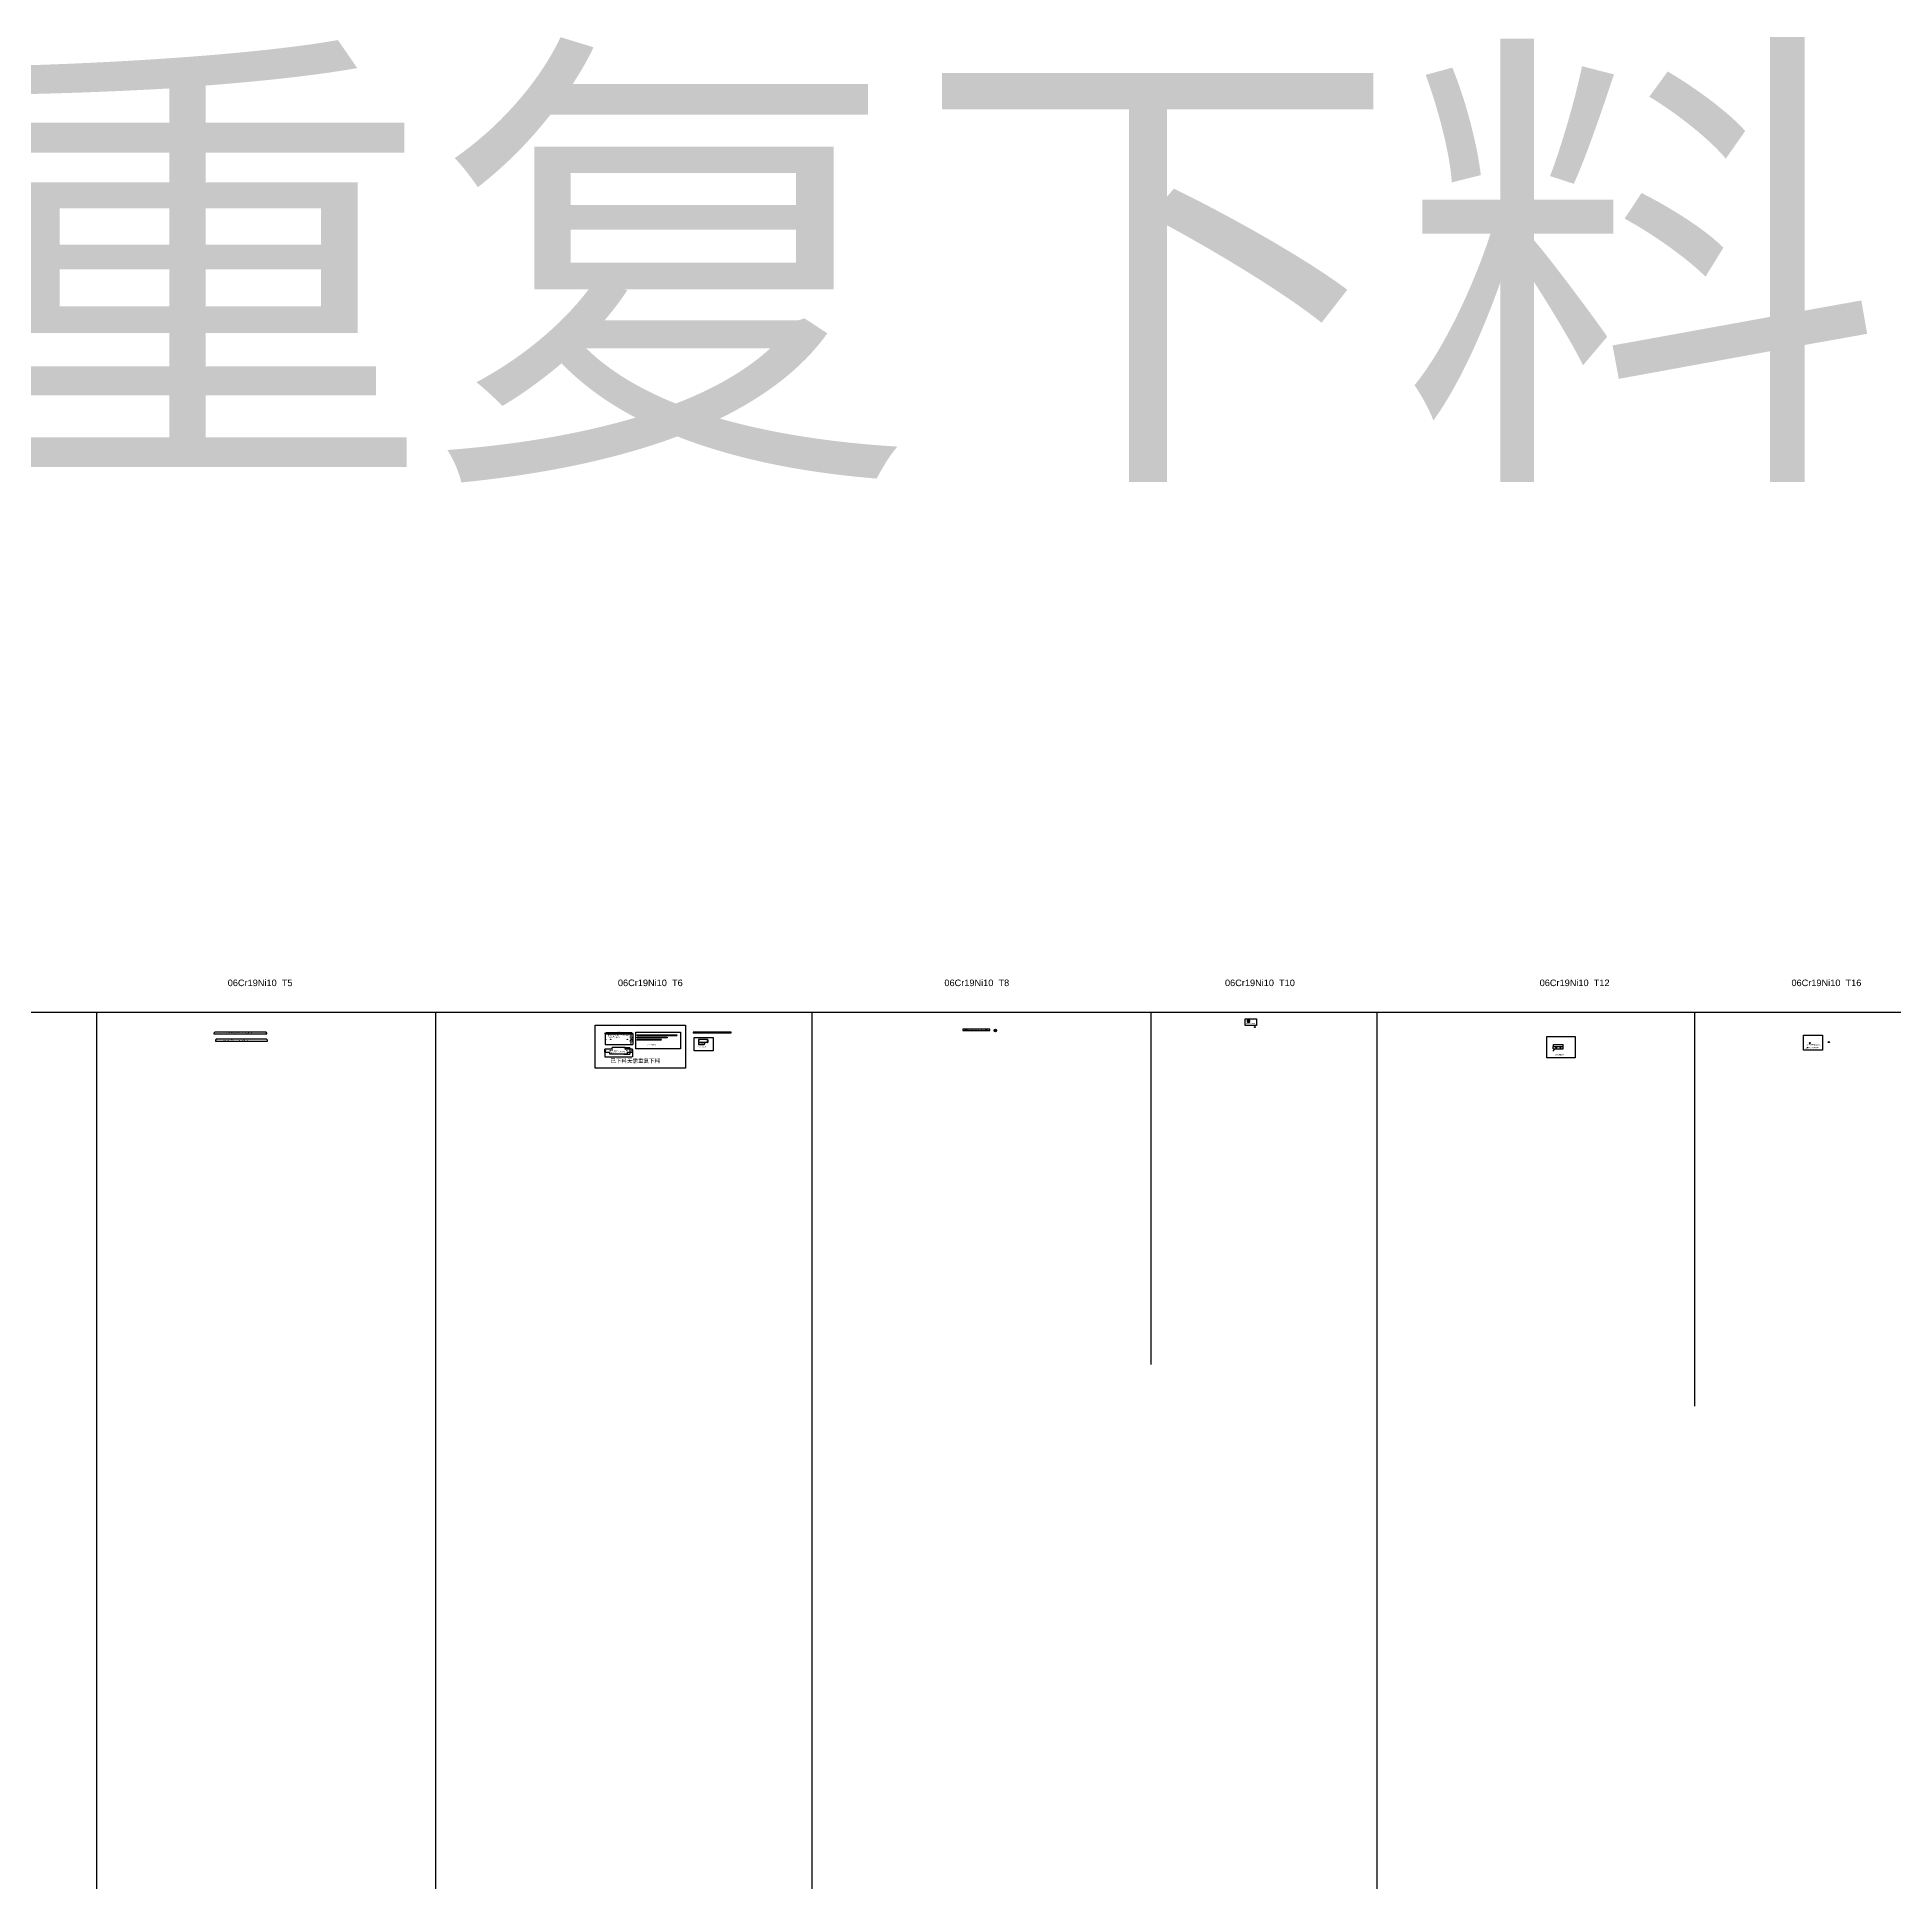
# Model space of a CAD drawing. Extents: x -6447 to 149024, y 3090 to 46524.
# Drawn here: x 71103 to 113501, y 4256 to 46524 of the extents above; entities that cross this region are included whole.
import ezdxf

# ---------------------------------------------------------------- set-up
doc = ezdxf.new("R2010")
doc.units = 0
doc.linetypes.add('CENTERX2', pattern=[20.32, 12.7, -2.54, 2.54, -2.54])
doc.layers.get('0').update_dxf_attribs({"linetype": 'CONTINUOUS'})
doc.layers.get('DEFPOINTS').update_dxf_attribs({"linetype": 'CONTINUOUS'})
doc.layers.add('标注层', color=1, linetype='CONTINUOUS')
doc.styles.get("Standard").update_dxf_attribs({"font": 'arial.ttf'})
doc.styles.add('文字', font='')
doc.styles.get('文字').set_extended_font_data('SimSun')
doc.dimstyles.new('0000', dxfattribs={"dimtxt": 30, "dimasz": 20, "dimexe": 1.25, "dimexo": 0.625, "dimtad": 1, "dimtxsty": 'STANDARD', "dimcen": 2.5, "dimazin": 3, "dimtfac": 1, "dimtmove": 0, "dimatfit": 3})
doc.dimstyles.new('ISO-25', dxfattribs={"dimtxt": 2.5, "dimasz": 2.5, "dimexe": 1.25, "dimexo": 0.625, "dimtad": 1, "dimtxsty": 'STANDARD', "dimcen": 2.5, "dimazin": 3, "dimtfac": 1, "dimtmove": 0, "dimatfit": 3})

# ---------------------------------------------------------------- blocks, each defined once
blk = doc.blocks.new('A$C772A0FB7')
at = {"color": 7, "linetype": 'CONTINUOUS'}
for p, q in [((-8, 277), (622, 277)), ((-8, 277), (-8, 37)), ((-8, 37), (622, 37)), ((622, 277), (622, 37))]:
    blk.add_line(p, q, dxfattribs=at)
at = {"color": 6, "linetype": 'CENTERX2'}
for p, q in [((4, 194), (-8, 194)), ((5, 111), (-8, 111)), ((622, 194), (608, 194)), ((622, 111), (608, 111))]:
    blk.add_line(p, q, dxfattribs=at)
at = {"color": 7, "linetype": 'CONTINUOUS'}
for centre in [(7, 153), (117, 153), (497, 153), (607, 153)]:
    blk.add_circle(centre, 4.25, dxfattribs=at)
at = {"color": 3, "insert": (55, 258), "char_height": 25, "width": 508.95, "attachment_point": 1}
blk.add_mtext('{\\fSimSun|b0|i0|c134|p2;弯板} 181062000-3  06Cr19Ni10 T6 {\\fSimSun|b0|i0|c134|p2;1件/套 共}2{\\fSimSun|b0|i0|c134|p2;件}', dxfattribs=at)
blk = doc.blocks.new('*D12')
at = {"color": 0}
for p, q in [((84065, 23774), (84065, 23797)), ((84675, 23796), (84085, 23796)), ((84695, 23774), (84695, 23797))]:
    blk.add_line(p, q, dxfattribs=at)
for points in [[(84085, 23799), (84085, 23792), (84065, 23796)], [(84675, 23799), (84675, 23792), (84695, 23796)]]:
    blk.add_solid(points, dxfattribs=at)
at = {"layer": 'DEFPOINTS', "color": 0}
for p in [(84065, 23796), (84065, 23773), (84695, 23773)]:
    blk.add_point(p, dxfattribs=at)
at = {"color": 0, "insert": (84380, 23812), "char_height": 30, "attachment_point": 5}
blk.add_mtext('630', dxfattribs=at)
blk = doc.blocks.new('*D13')
at = {"color": 0}
for p, q in [((84622, 23773), (84654, 23773)), ((84653, 23753), (84653, 23553)), ((84622, 23533), (84654, 23533))]:
    blk.add_line(p, q, dxfattribs=at)
for points in [[(84650, 23753), (84656, 23753), (84653, 23773)], [(84650, 23553), (84656, 23553), (84653, 23533)]]:
    blk.add_solid(points, dxfattribs=at)
at = {"layer": 'DEFPOINTS', "color": 0}
for p in [(84621, 23773), (84621, 23533), (84653, 23533)]:
    blk.add_point(p, dxfattribs=at)
at = {"color": 0, "insert": (84634, 23653), "char_height": 30, "attachment_point": 5, "rotation": 90}
blk.add_mtext('240,12', dxfattribs=at)
blk = doc.blocks.new('A$C6DA17B90')
blk.add_line((0, 50), (216, 50))
at = {"color": 7, "linetype": 'CONTINUOUS'}
for p, q in [((0, 0), (0, 50)), ((0, 50), (226, 50)), ((226, 0), (226, 50)), ((0, 0), (226, 0))]:
    blk.add_line(p, q, dxfattribs=at)
at = {"color": 6, "linetype": 'CENTERX2'}
for p, q in [((62, 0), (62, 50)), ((163, 50), (163, 0))]:
    blk.add_line(p, q, dxfattribs=at)
for centre in [(73, 25), (153, 25)]:
    blk.add_circle(centre, 1)
at = {"color": 3, "insert": (5, 43), "char_height": 10, "attachment_point": 1}
blk.add_mtext_dynamic_manual_height_columns('{\\fSimSun|b0|i0|c134|p2;板 163062000-5 06Cr19Ni10 T12 2件/套 共4件}', width=186.04, gutter_width=12.5, heights=[38.7], dxfattribs=at)
blk = doc.blocks.new('*D16')
at = {"color": 0}
for p, q in [((105707, 23483), (105707, 23532)), ((105709, 23530), (105930, 23530)), ((105932, 23483), (105932, 23532))]:
    blk.add_line(p, q, dxfattribs=at)
for points in [[(105709, 23531), (105709, 23530), (105707, 23530)], [(105930, 23531), (105930, 23530), (105932, 23530)]]:
    blk.add_solid(points, dxfattribs=at)
at = {"layer": 'DEFPOINTS', "color": 0}
for p in [(105707, 23482), (105932, 23530), (105932, 23482)]:
    blk.add_point(p, dxfattribs=at)
at = {"color": 0, "insert": (105819, 23533), "char_height": 2.5, "attachment_point": 5}
blk.add_mtext('225,52', dxfattribs=at)
blk = doc.blocks.new('*D17')
at = {"color": 0}
for p, q in [((105697, 23381), (105777, 23455)), ((105780, 23458), (105779, 23456)), ((105782, 23459), (105784, 23461))]:
    blk.add_line(p, q, dxfattribs=at)
for points in [[(105776, 23455), (105777, 23454), (105779, 23456)], [(105782, 23460), (105782, 23459), (105780, 23458)]]:
    blk.add_solid(points, dxfattribs=at)
at = {"layer": 'DEFPOINTS', "color": 0}
for p in [(105779, 23456), (105780, 23458)]:
    blk.add_point(p, dxfattribs=at)
at = {"color": 0, "insert": (105698, 23384), "char_height": 2.5, "attachment_point": 5, "rotation": 42.968}
blk.add_mtext('∅2', dxfattribs=at)
blk = doc.blocks.new('弯板_181062000-6')
at = {"color": 7, "linetype": 'CONTINUOUS'}
for p, q in [((44335, 29), (44043, 29)), ((44043, -9), (44043, 29)), ((44335, 29), (44043, 29)), ((44335, 29), (44335, -9)), ((43874, -77), (43874, -9)), ((44043, -9), (43874, -9)), ((43874, -77), (43991, -77)), ((43991, -123), (43991, -77)), ((44387, -123), (43991, -123)), ((44504, -9), (44335, -9)), ((44387, -77), (44504, -77)), ((44387, -77), (44387, -123)), ((44504, -77), (44504, -9))]:
    blk.add_line(p, q, dxfattribs=at)
at = {"color": 6, "linetype": 'CENTERX2'}
for p, q in [((43995, -84), (43991, -84)), ((44043, -2), (44045, -2)), ((44328, -2), (44335, -2)), ((44387, -84), (44381, -84))]:
    blk.add_line(p, q, dxfattribs=at)
at = {"color": 7, "linetype": 'CONTINUOUS'}
for centre in [(43889, -43), (43999, -43), (44379, -43), (44489, -43)]:
    blk.add_circle(centre, 4.25, dxfattribs=at)
at = {"color": 3, "insert": (44010, -24), "char_height": 18.75, "width": 346.85, "attachment_point": 1}
blk.add_mtext('{\\fSimSun|b0|i0|c134|p2;弯板} 181062000-6  06Cr19Ni10 T6 {\\fSimSun|b0|i0|c134|p2;1件/套 共}2{\\fSimSun|b0|i0|c134|p2;件}', dxfattribs=at)
blk = doc.blocks.new('*D22')
at = {"color": 0}
for p, q in [((84059, 23419), (84059, 23249)), ((84689, 23419), (84689, 23249)), ((84061, 23251), (84686, 23251))]:
    blk.add_line(p, q, dxfattribs=at)
for points in [[(84061, 23251), (84061, 23250), (84059, 23251)], [(84686, 23251), (84686, 23250), (84689, 23251)]]:
    blk.add_solid(points, dxfattribs=at)
at = {"layer": 'DEFPOINTS', "color": 0}
for p in [(84059, 23420), (84689, 23420), (84689, 23251)]:
    blk.add_point(p, dxfattribs=at)
at = {"color": 0, "insert": (84374, 23253), "char_height": 2.5, "attachment_point": 5}
blk.add_mtext('630', dxfattribs=at)
blk = doc.blocks.new('*D23')
at = {"color": 0}
for p, q in [((84490, 23458), (84631, 23458)), ((84630, 23456), (84630, 23308)), ((84490, 23306), (84631, 23306))]:
    blk.add_line(p, q, dxfattribs=at)
for points in [[(84630, 23456), (84631, 23456), (84630, 23458)], [(84630, 23308), (84631, 23308), (84630, 23306)]]:
    blk.add_solid(points, dxfattribs=at)
at = {"layer": 'DEFPOINTS', "color": 0}
for p in [(84490, 23458), (84490, 23306), (84630, 23306)]:
    blk.add_point(p, dxfattribs=at)
at = {"color": 0, "insert": (84628, 23382), "char_height": 2.5, "attachment_point": 5, "rotation": 90}
blk.add_mtext('152,62', dxfattribs=at)
blk = doc.blocks.new('101002006379__板')
at = {"color": 7, "linetype": 'CONTINUOUS'}
for p, q in [((7221, 27651), (7221, 27623)), ((7221, 27651), (7221, 27623)), ((7221, 27651), (7221, 27623)), ((7221, 27651), (7221, 27623)), ((7839, 27651), (7221, 27651)), ((7221, 27623), (7839, 27623)), ((7839, 27623), (7839, 27651))]:
    blk.add_line(p, q, dxfattribs=at)
for centre in [(7280, 27637), (7310, 27637), (7750, 27637), (7780, 27637)]:
    blk.add_circle(centre, 2.5, dxfattribs=at)
at = {"color": 3, "insert": (7321, 27645), "char_height": 10.5, "width": 348.23, "attachment_point": 1}
blk.add_mtext('101002006379  {\\fSimSun|b0|i0|c134|p2;板}  06Cr19Ni10 T8   1{\\fSimSun|b0|i0|c134|p2;件}/{\\fSimSun|b0|i0|c134|p2;套}  {\\fSimSun|b0|i0|c134|p2;共3+3件}', dxfattribs=at)
blk = doc.blocks.new('101002002350__螺纹轴')
at = {"color": 7, "linetype": 'CONTINUOUS'}
for radius in [12.5, 3.4]:
    blk.add_circle((19920, 27656), radius, dxfattribs=at)
at = {"layer": '标注层', "color": 3, "insert": (19911, 27662), "char_height": 1.05, "width": 18.66, "attachment_point": 1, "style": '文字'}
blk.add_mtext('101002002350  螺纹轴 06Cr19Ni10  T16 1件/套 \\P共3件', dxfattribs=at)
blk = doc.blocks.new('101002006370___条')
at = {"color": 7, "linetype": 'CONTINUOUS'}
for p, q in [((-1993, 27140), (-1990, 27156)), ((-1993, 27140), (-1086, 27140)), ((-1990, 27156), (-1089, 27156)), ((-1089, 27156), (-1086, 27140))]:
    blk.add_line(p, q, dxfattribs=at)
for centre in [(-1979, 27148), (-1804, 27148), (-1628, 27148), (-1452, 27148), (-1276, 27148), (-1100, 27148)]:
    blk.add_circle(centre, 1.5)
at = {"color": 3, "insert": (-1893, 27152), "char_height": 7, "width": 240.98, "attachment_point": 1}
blk.add_mtext('101002006370   {\\fSimSun|b0|i0|c134|p2;条} {\\fSimSun|b0|i0|c134|p2;  }06Cr19Ni10   T6    1{\\fSimSun|b0|i0|c134|p2;件/套 共3件}', dxfattribs=at)
blk = doc.blocks.new('101002006371___条')
at = {"color": 7, "linetype": 'CONTINUOUS'}
for p, q in [((-1993, 27041), (-1990, 27057)), ((-1305, 27041), (-1993, 27041)), ((-1990, 27057), (-1309, 27057)), ((-1309, 27057), (-1305, 27041))]:
    blk.add_line(p, q, dxfattribs=at)
for centre in [(-1979, 27049), (-1814, 27049), (-1649, 27049), (-1484, 27049), (-1319, 27049)]:
    blk.add_circle(centre, 1.5)
at = {"color": 3, "insert": (-1932, 27053), "char_height": 7, "width": 243.21, "attachment_point": 1}
blk.add_mtext('101002006371   {\\fSimSun|b0|i0|c134|p2;条} {\\fSimSun|b0|i0|c134|p2;  }06Cr19Ni10   T6    1{\\fSimSun|b0|i0|c134|p2;件/套 共3件}', dxfattribs=at)
blk = doc.blocks.new('101002006372-6373___条')
at = {"color": 7, "linetype": 'CONTINUOUS'}
for p, q in [((-1992, 26908), (-1988, 26928)), ((-1442, 26908), (-1992, 26908)), ((-1438, 26928), (-1988, 26928)), ((-1442, 26908), (-1438, 26928))]:
    blk.add_line(p, q, dxfattribs=at)
for centre in [(-1818, 26920), (-1611, 26920)]:
    blk.add_circle(centre, 1.5)
at = {"color": 3, "insert": (-1967, 26923), "char_height": 7, "width": 273.34, "attachment_point": 1}
blk.add_mtext('101002006372/6373   {\\fSimSun|b0|i0|c134|p2;条} {\\fSimSun|b0|i0|c134|p2;  }06Cr19Ni10   T6    2{\\fSimSun|b0|i0|c134|p2;件/套 共3+3件}', dxfattribs=at)
blk = doc.blocks.new('101003001149_262012100-7__')
at = {"color": 7, "linetype": 'CONTINUOUS'}
for p, q in [((-59895, 9457), (-59895, 9441)), ((-59025, 9457), (-59895, 9457)), ((-59895, 9441), (-59025, 9441)), ((-59025, 9441), (-59025, 9457))]:
    blk.add_line(p, q, dxfattribs=at)
for centre in [(-59880, 9449), (-59740, 9449), (-59600, 9449), (-59460, 9449), (-59320, 9449), (-59180, 9449), (-59040, 9449)]:
    blk.add_circle(centre, 2.5, dxfattribs=at)
at = {"color": 3, "insert": (-59803, 9457), "char_height": 12, "width": 535.41, "attachment_point": 1}
blk.add_mtext('101003001149{\\fSimSun|b0|i0|c134|p2;（}262012100-7{\\fSimSun|b0|i0|c134|p2;）  垫板 06Cr19Ni10  T6 1件/套 共1件}', dxfattribs=at)
blk = doc.blocks.new('10100300309_螺纹轴')
at = {"color": 7, "linetype": 'CONTINUOUS'}
for radius in [12.5, 3.4]:
    blk.add_circle((-38229, 9669), radius, dxfattribs=at)
at = {"color": 3, "insert": (-38240, 9672), "char_height": 1.35, "width": 20.88, "attachment_point": 1}
blk.add_mtext('10100300309 {\\fSimSun|b0|i0|c134|p2;螺纹轴} 06Cr19Ni10  T16 1{\\fSimSun|b0|i0|c134|p2;件}/{\\fSimSun|b0|i0|c134|p2;套} {\\fSimSun|b0|i0|c134|p2;共}1{\\fSimSun|b0|i0|c134|p2;件}', dxfattribs=at)
blk = doc.blocks.new('101003000713_272015000-2_板')
at = {"color": 7, "linetype": 'CONTINUOUS'}
for p, q in [((-5661, 594), (-5661, 586)), ((-5605, 598), (-5657, 598)), ((-5657, 582), (-5605, 582)), ((-5601, 586), (-5601, 594))]:
    blk.add_line(p, q, dxfattribs=at)
for centre in [(-5651, 590), (-5611, 590)]:
    blk.add_circle(centre, 2.5, dxfattribs=at)
for centre, start, end in [((-5657, 594), 90, 180), ((-5657, 586), 180, 270), ((-5605, 594), 0, 90), ((-5605, 586), 270, 0)]:
    blk.add_arc(centre, 4, start, end, dxfattribs=at)
at = {"color": 3, "insert": (-5660, 596), "char_height": 2.8, "width": 62.55, "attachment_point": 1}
blk.add_mtext('101003000713{\\fSimSun|b0|i0|c134|p2;（}272015000-2{\\fSimSun|b0|i0|c134|p2;）板 }304 T10 1{\\fSimSun|b0|i0|c134|p2;件}/{\\fSimSun|b0|i0|c134|p2;套} {\\fSimSun|b0|i0|c134|p2;共}4{\\fSimSun|b0|i0|c134|p2;件}', dxfattribs=at)
blk = doc.blocks.new('101003000718_272015000-7_板')
at = {"color": 7, "linetype": 'CONTINUOUS'}
for p, q in [((-5663, 547), (-5663, 539)), ((-5607, 551), (-5659, 551)), ((-5659, 535), (-5607, 535)), ((-5603, 539), (-5603, 547))]:
    blk.add_line(p, q, dxfattribs=at)
for centre in [(-5653, 543), (-5613, 543)]:
    blk.add_circle(centre, 3.4, dxfattribs=at)
for centre, start, end in [((-5659, 547), 90, 180), ((-5659, 539), 180, 270), ((-5607, 547), 0, 90), ((-5607, 539), 270, 0)]:
    blk.add_arc(centre, 4, start, end, dxfattribs=at)
at = {"color": 3, "insert": (-5659, 548), "char_height": 1.96, "width": 43.97, "attachment_point": 1}
blk.add_mtext('101003000718{\\fSimSun|b0|i0|c134|p2;（}272015000-7{\\fSimSun|b0|i0|c134|p2;）板 }304 T10 1{\\fSimSun|b0|i0|c134|p2;件}/{\\fSimSun|b0|i0|c134|p2;套} {\\fSimSun|b0|i0|c134|p2;共}2{\\fSimSun|b0|i0|c134|p2;件}', dxfattribs=at)
blk = doc.blocks.new('101003000731__板')
at = {"color": 7, "linetype": 'CONTINUOUS'}
for p, q in [((-5, 65), (-5, 5)), ((196, 70), (0, 70)), ((196, 0), (0, 0)), ((206, 60), (206, 10))]:
    blk.add_line(p, q, dxfattribs=at)
for centre in [(9, 60), (9, 10), (194, 55), (194, 15)]:
    blk.add_circle(centre, 4.5, dxfattribs=at)
for centre, radius, start, end in [((0, 65), 5, 90, 180), ((0, 5), 5, 180, 270), ((196, 60), 10, 0, 90), ((196, 10), 10, 270, 0)]:
    blk.add_arc(centre, radius, start, end, dxfattribs=at)
at = {"color": 3, "insert": (15, 37), "char_height": 5.25, "attachment_point": 1}
blk.add_mtext_dynamic_manual_height_columns('101003000731  {\\fSimSun|b0|i0|c134|p2;板}  06Cr19Ni10  T6  1{\\fSimSun|b0|i0|c134|p2;件}/{\\fSimSun|b0|i0|c134|p2;套}  {\\fSimSun|b0|i0|c134|p2;共2件}', width=174.09, gutter_width=17.5, heights=[3], dxfattribs=at)
blk = doc.blocks.new('101003000732__板')
at = {"color": 7, "linetype": 'CONTINUOUS'}
for p, q in [((12, 34), (0, 22)), ((0, 22), (0, 0)), ((0, 0), (132, 0)), ((144, 34), (12, 34)), ((132, 0), (144, 12)), ((144, 12), (144, 34))]:
    blk.add_line(p, q, dxfattribs=at)
at = {"color": 3, "insert": (0, 22), "char_height": 4.2, "attachment_point": 1}
blk.add_mtext_dynamic_manual_height_columns('101003000732  {\\fSimSun|b0|i0|c134|p2;板} 06Cr19Ni10  T6  1{\\fSimSun|b0|i0|c134|p2;件}/{\\fSimSun|b0|i0|c134|p2;套}  {\\fSimSun|b0|i0|c134|p2;共2件}', width=136.43, gutter_width=17.5, heights=[3.06], dxfattribs=at)
blk = doc.blocks.new('19002000-2_加强筋')
at = {"color": 7, "linetype": 'CONTINUOUS'}
for p, q in [((14453, 6166), (14433, 6146)), ((14433, 6146), (14433, 6126)), ((14433, 6126), (15643, 6126)), ((15623, 6166), (14453, 6166)), ((15643, 6146), (15623, 6166)), ((15643, 6126), (15643, 6146))]:
    blk.add_line(p, q, dxfattribs=at)
at = {"color": 3, "insert": (14695, 6161), "char_height": 17.5, "width": 606.56, "attachment_point": 1}
blk.add_mtext('{\\fSimSun|b0|i0|c134|p2;190020000-2} {\\fSimSun|b0|i0|c134|p2;加强筋}  06Cr19Ni10  T5  4{\\fSimSun|b0|i0|c134|p2;件}/{\\fSimSun|b0|i0|c134|p2;套}  {\\fSimSun|b0|i0|c134|p2;共}4+3{\\fSimSun|b0|i0|c134|p2;件}', dxfattribs=at)
blk = doc.blocks.new('190070000-3_加强筋')
at = {"color": 7, "linetype": 'CONTINUOUS'}
for p, q in [((14456, 6046), (14436, 6026)), ((14436, 6026), (14436, 6006)), ((14436, 6006), (15622, 6006)), ((15602, 6046), (14456, 6046)), ((15622, 6026), (15602, 6046)), ((15622, 6006), (15622, 6026))]:
    blk.add_line(p, q, dxfattribs=at)
at = {"color": 3, "insert": (14614, 6032), "char_height": 17.5, "width": 586.18, "attachment_point": 1}
blk.add_mtext('{\\fSimSun|b0|i0|c134|p2;190070000-3} {\\fSimSun|b0|i0|c134|p2;加强筋}  06Cr19Ni10  T5  4{\\fSimSun|b0|i0|c134|p2;件}/{\\fSimSun|b0|i0|c134|p2;套}  {\\fSimSun|b0|i0|c134|p2;共}4{\\fSimSun|b0|i0|c134|p2;件}', dxfattribs=at)
blk = doc.blocks.new('10100300709_272015300-2__柱')
at = {"color": 7, "linetype": 'CONTINUOUS'}
for radius in [11, 2.5]:
    blk.add_circle((0, 0), radius, dxfattribs=at)
at = {"insert": (-7, -3), "char_height": 0.8, "width": 14.09, "attachment_point": 1}
blk.add_mtext('{\\C3;10100300729(272015300-2) \\fSimSun|b0|i0|c134|p2;柱 304 T10 4件/套 共4件}', dxfattribs=at)
blk = doc.blocks.new('101003004475__弯板')
at = {"color": 7, "linetype": 'CONTINUOUS'}
for radius in [30, 17.5]:
    blk.add_circle((93340, 23983), radius, dxfattribs=at)
at = {"color": 3, "insert": (93330, 24010), "char_height": 1.613, "width": 22.52, "attachment_point": 1}
blk.add_mtext('101003004475{\\fSimSun|b0|i0|c134|p2;  弯板  } 06Cr19Ni10   T3        2{\\fSimSun|b0|i0|c134|p2;件}/{\\fSimSun|b0|i0|c134|p2;套}  {\\fSimSun|b0|i0|c134|p2;共2件}', dxfattribs=at)

msp = doc.modelspace()

# ---------------------------------------------------------------- linework, layer by layer
at = {"color": 1}
for p, q in [((-6447.132, 24269.813), (149024.478, 24269.813)), ((72456.701, 24269.813), (72456.701, 4256.041)), ((80193.19, 24269.813), (80193.19, 4256.041)), ((88779.86, 24269.813), (88779.86, 4256.041)), ((96518.194, 24269.813), (96518.194, 16227.583)), ((101677.234, 24269.813), (101677.234, 4256.041)), ((108931.63, 24269.813), (108931.63, 15271.545))]:
    msp.add_line(p, q, dxfattribs=at)
at = {"color": 2}
for points in [[(83840.587, 23972.762), (85902.523, 23972.762), (85902.523, 22990.809), (83840.587, 22990.809)], [(84767.528, 23813.253), (85784.995, 23813.253), (85784.995, 23430.255), (84767.528, 23430.255)], [(98674.641, 24115.592), (98932.107, 24115.592), (98932.107, 23964.159), (98674.641, 23964.159)], [(111413.341, 23743.787), (111851.635, 23743.787), (111851.635, 23397.133), (111413.341, 23397.133)], [(86094.378, 23690.042), (86531.19, 23690.042), (86531.19, 23387.095), (86094.378, 23387.095)], [(105555.026, 23713.438), (106203.751, 23713.438), (106203.751, 23222.305), (105555.026, 23222.305)]]:
    msp.add_lwpolyline(points, close=True, dxfattribs=at)

# ---------------------------------------------------------------- block references
at = {"color": 1}
for name, p in [('19002000-2_加强筋', (60705.006, 17646.065)), ('101002006370___条', (86790.412, -3403.375)), ('101003001149_262012100-7__', (145967.009, 14355.789)), ('101002006379__板', (85006.889, -3774.77)), ('101003004475__弯板', (-368.35, -135.735)), ('101003000713_272015000-2_板', (104377.777, 23489.798)), ('101003000718_272015000-7_板', (104385.313, 23506.09)), ('190070000-3_加强筋', (60734.934, 17602.76)), ('弯板_181062000-6', (40185.052, 23428.761)), ('101002006371___条', (86788.185, -3359.255)), ('101002006372-6373___条', (86787.396, -3281.035)), ('101003000732__板', (86193.802, 23531.036)), ('101003000731__板', (86201.839, 23576.389)), ('101002002350__螺纹轴', (91640.42, -4095.771)), ('10100300309_螺纹轴', (150223.005, 13917.609))]:
    msp.add_blockref(name, p, dxfattribs=at)
for name, p in [('A$C772A0FB7', (84073.146, 23496.303)), ('10100300709_272015300-2__柱', (98893.558, 23927.242)), ('A$C6DA17B90', (105706.567, 23432.029))]:
    msp.add_blockref(name, p)

# ---------------------------------------------------------------- texts
at = {"color": 2, "attachment_point": 1}
for s, insert, char_height, width in [('{\\fSimSun|b0|i0|c134|p2;已下料无需重复下料}', (13808.959, 45343.803), 8100, 106280.77937), ('{\\fSimSun|b0|i0|c134|p2;减库存本次不排版}', (98693.753, 24016.321), 18, 253.34222), ('{\\fSimSun|b0|i0|c134|p2;减库存本次不排版}', (85030.85, 23532.471), 18, 253.34222), ('{\\fSimSun|b0|i0|c134|p2;减库存本次不排版}', (86164.865, 23481.052), 18, 253.34222), ('{\\fSimSun|b0|i0|c134|p2;减库存本次不排版}', (111455.702, 23468.661), 27, 354.26926), ('{\\fSimSun|b0|i0|c134|p2;已下料无需重复下料}', (111459.061, 23532.107), 27, 354.26926), ('{\\fSimSun|b0|i0|c134|p2;已下料无需重复下料}', (84185.632, 23202.387), 90, 1180.89755), ('{\\fSimSun|b0|i0|c134|p2;已下料无需重复下料}', (105745.845, 23302.908), 16.2, 212.56156)]:
    msp.add_mtext(s, dxfattribs=dict(at, insert=insert, char_height=char_height, width=width))
at = {"color": 1, "char_height": 150, "width": 2389.48005, "attachment_point": 1}
for s, insert in [('06Cr19Ni10  T5', (75451.801, 25012.294)), ('06Cr19Ni10  T6', (84357.244, 25012.294)), ('06Cr19Ni10  T8', (91808.62, 25012.294)), ('06Cr19Ni10  T10', (98212.689, 25012.294)), ('06Cr19Ni10  T12', (105394.323, 25012.294)), ('06Cr19Ni10  T16', (111141.504, 25012.294))]:
    msp.add_mtext(s, dxfattribs=dict(at, insert=insert))

# ---------------------------------------------------------------- dimensions: what is measured, and where the dimension line sits
at = {"color": 1}
for base, p1, p2, dimstyle, picture, middle in [((84064.874, 23795.596), (84694.874, 23773.037), (84064.874, 23773.037), '0000', '*D12', (84379.874, 23811.549)), ((84688.679, 23250.678), (84058.679, 23419.773), (84688.679, 23419.773), 'ISO-25', '*D22', (84373.679, 23252.58)), ((105932.0824, 23530.4752), (105706.5673, 23482.0292), (105932.0824, 23482.0292), 'ISO-25', '*D16', (105819.3248, 23532.6026))]:
    dim = msp.add_linear_dim(base=base, p1=p1, p2=p2, dimstyle=dimstyle, dxfattribs=at)
    dim.commit()
    dim.dimension.update_dxf_attribs({"geometry": picture, "text_midpoint": middle})
for base, p1, p2, dimstyle, picture, middle in [((84653.072, 23532.913), (84621.361, 23773.037), (84621.361, 23532.913), '0000', '*D13', (84634.419, 23652.975)), ((84630.179, 23305.561), (84489.543, 23458.185), (84489.543, 23305.561), 'ISO-25', '*D23', (84628.052, 23381.873))]:
    dim = msp.add_linear_dim(base=base, p1=p1, p2=p2, angle=90, dimstyle=dimstyle, dxfattribs=at)
    dim.commit()
    dim.dimension.update_dxf_attribs({"geometry": picture, "text_midpoint": middle})
dim = msp.add_diameter_dim_2p(p1=(105780.057, 23457.711), p2=(105778.593, 23456.348), dimstyle='ISO-25', dxfattribs=at)
dim.commit()
dim.dimension.update_dxf_attribs({"geometry": '*D17', "text_midpoint": (105699.305, 23382.493), "dimtype": 163})

doc.saveas('drawing.dxf')
